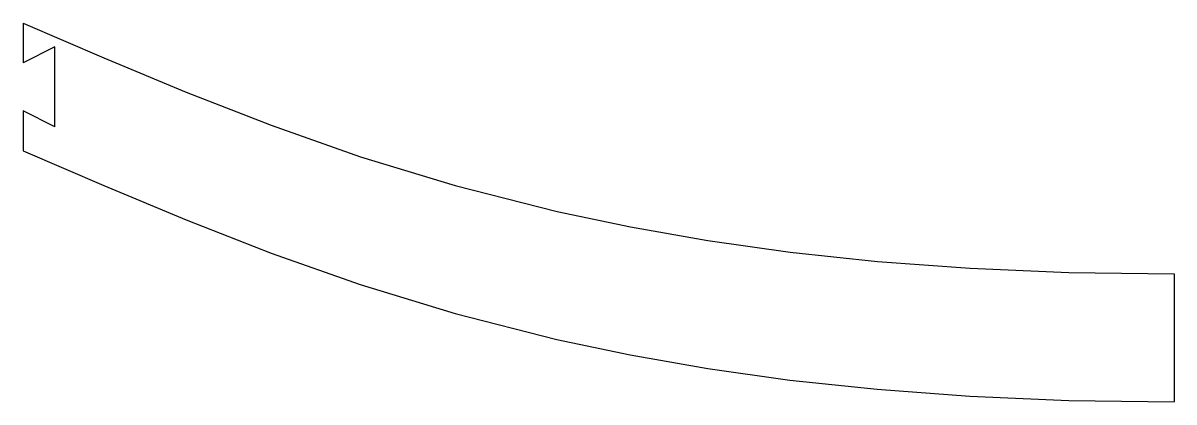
# Model space of a CAD drawing. Extents: x -20.7 to -2.7, y 19.5 to 25.4.
import ezdxf

# ---------------------------------------------------------------- set-up
doc = ezdxf.new("R2010")
doc.units = 0
doc.header["$MEASUREMENT"] = 0
doc.layers.add('VISIBLE', color=7, linetype='CONTINUOUS')

msp = doc.modelspace()

# ---------------------------------------------------------------- linework, layer by layer
at = {"layer": 'VISIBLE'}
for p, q in [((-20.71, 25.401), (-20.71, 24.778)), ((-20.21, 25.028), (-20.71, 24.778)), ((-20.21, 23.778), (-20.21, 25.028)), ((-20.71, 24.028), (-20.71, 23.406)), ((-20.21, 23.778), (-20.71, 24.028)), ((-2.704, 21.48), (-2.704, 19.48))]:
    msp.add_line(p, q, dxfattribs=at)
for points in [[(-20.71, 25.401), (-19.445, 24.856), (-18.159, 24.32), (-16.828, 23.803), (-15.432, 23.313), (-13.947, 22.861), (-12.354, 22.456), (-11.208, 22.215), (-9.995, 22.003), (-8.71, 21.823), (-7.345, 21.677), (-5.893, 21.57), (-4.349, 21.503), (-2.704, 21.48)], [(-20.71, 23.406), (-19.446, 22.861), (-18.16, 22.324), (-16.83, 21.806), (-15.434, 21.315), (-13.951, 20.863), (-12.357, 20.457), (-11.211, 20.216), (-9.999, 20.004), (-8.713, 19.823), (-7.348, 19.678), (-5.896, 19.57), (-4.35, 19.503), (-2.704, 19.48)]]:
    msp.add_lwpolyline(points, dxfattribs=at)

doc.saveas('drawing.dxf')
